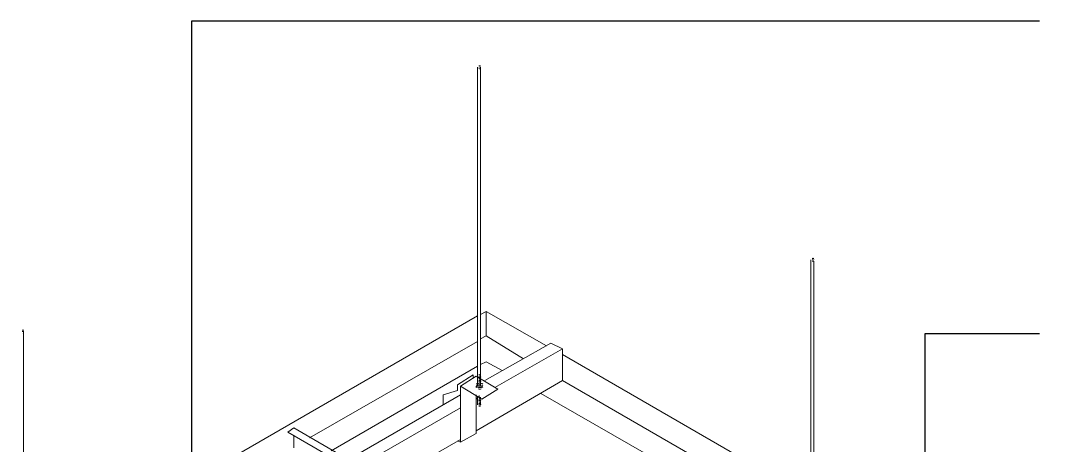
# Model space of a CAD drawing. Header units: inches. Extents: x 7263 to 14962, y 1317 to 2926.
# Drawn here: x 7481.124 to 7485.055, y 1500.975 to 1502.57 of the extents above; entities that cross this region are included whole.
import ezdxf

# ---------------------------------------------------------------- set-up
doc = ezdxf.new("R2010")
doc.units = ezdxf.units.IN
doc.header["$MEASUREMENT"] = 0
for name, color, linetype in [('Layer6', 6, 'Continuous'), ('PDF5_.00 CONTINUOUS', 7, 'Continuous'), ('PDF5_.13 CONTINUOUS', 7, 'Continuous')]:
    doc.layers.add(name, color=color, linetype=linetype)
doc.styles.get("Standard").update_dxf_attribs({"font": ''})
doc.styles.get('Standard').set_extended_font_data('Tw Cen MT Condensed')
doc.dimstyles.get("Standard").update_dxf_attribs({"dimtxt": 0.2, "dimasz": 0.18, "dimexe": 0.18, "dimexo": 0.0625, "dimgap": 0.09, "dimtad": 0, "dimzin": 0, "dimdsep": 46, "dimtxsty": 'Standard', "dimblk": 'ARCHTICK', "dimcen": 0.09, "dimclrd": 8, "dimclre": 8, "dimclrt": 2, "dimadec": 0, "dimazin": 0, "dimtfac": 1, "dimtofl": 0, "dimtmove": 0, "dimatfit": 3, "dimfxl": 1, "dimtolj": 1, "dimtzin": 0, "dimarcsym": 0})

# ---------------------------------------------------------------- blocks, each defined once
blk = doc.blocks.new('_ArchTick')
at = {"color": 0, "linetype": 'ByBlock', "const_width": 0.15}
blk.add_lwpolyline([(-0.5, -0.5), (0.5, 0.5)], dxfattribs=at)

msp = doc.modelspace()

# ---------------------------------------------------------------- linework, layer by layer
at = {"layer": 'PDF5_.00 CONTINUOUS', "lineweight": 0}
for points in [[(7482.8378, 1501.1997, 0.106369), (7482.8416, 1501.1963), (7482.8416, 1502.396)], [(7482.843, 1501.1981, 0.072436), (7482.8466, 1501.1967, 0.058872), (7482.8497, 1501.1963, 0.058872), (7482.8524, 1501.1963), (7482.8524, 1502.396)], [(7482.8528, 1502.4012, 0.040216), (7482.8497, 1502.4014, 0.040216), (7482.8467, 1502.4012)], [(7482.8467, 1502.3909, 0.040216), (7482.8497, 1502.3906, 0.040216), (7482.8528, 1502.3909)], [(7484.0915, 1500.4755, 0.106369), (7484.0954, 1500.4721), (7484.0954, 1501.6719)], [(7484.0968, 1500.4739, 0.072436), (7484.1004, 1500.4725, -0.072257), (7484.0995, 1500.4732, 0.058872), (7484.1035, 1500.4721, 0.058872), (7484.1067, 1500.4725, -0.058872), (7484.1035, 1500.4721, 0.058872), (7484.1062, 1500.4721), (7484.1062, 1501.6665, -0.040216), (7484.1035, 1501.6665, -0.040216), (7484.1005, 1501.6667)], [(7484.1065, 1501.677, 0.040216), (7484.1035, 1501.6773, 0.040216), (7484.1005, 1501.677)], [(7481.1342, 1501.4068, 0.040216), (7481.1312, 1501.4071, 0.040216), (7481.1282, 1501.4068)], [(7481.1282, 1501.4019, 0.040216), (7481.1312, 1501.4016, 0.040216), (7481.1339, 1501.4016), (7481.1353, 1500.2084, -0.072257), (7481.1343, 1500.2077, -0.058872), (7481.1312, 1500.2073, 0.058872), (7481.1343, 1500.2077, -0.058872), (7481.1312, 1500.2073, -0.058872), (7481.1272, 1500.2084, 0.072257), (7481.1293, 1500.2075, -0.072257), (7481.1272, 1500.2084, 0.058872), (7481.1312, 1500.2073, -0.058872), (7481.1281, 1500.2077)], [(7482.8538, 1501.2406, -0.072257), (7482.8529, 1501.2399, -0.058872), (7482.8497, 1501.2395, -0.058872), (7482.8457, 1501.2406, 0.072257), (7482.8479, 1501.2397)], [(7482.8538, 1501.2352, -0.072257), (7482.8516, 1501.2343, 0.072257), (7482.8538, 1501.2352, -0.072257), (7482.8529, 1501.2345, -0.058872), (7482.8497, 1501.2341, -0.058872), (7482.8457, 1501.2352, 0.072257), (7482.8479, 1501.2343, -0.072257), (7482.8457, 1501.2352, 0.058872), (7482.8497, 1501.2341, 0.058872), (7482.8538, 1501.2352)], [(7482.8529, 1501.2237, -0.058872), (7482.8497, 1501.2233, -0.058872), (7482.8457, 1501.2244, 0.072257), (7482.8479, 1501.2235, -0.072257), (7482.8466, 1501.2237, 0.058872), (7482.8497, 1501.2233, 0.058872), (7482.8529, 1501.2237, -0.072257), (7482.8516, 1501.2235, 0.072257), (7482.8529, 1501.2237)], [(7482.8516, 1501.2181, 0.072257), (7482.8538, 1501.219, -0.072257), (7482.8529, 1501.2183, -0.058872), (7482.8497, 1501.2179, -0.058872), (7482.8457, 1501.219, 0.072257), (7482.8479, 1501.2181, -0.072257), (7482.8457, 1501.219, 0.058872), (7482.8497, 1501.2179, 0.058872), (7482.8529, 1501.2183, -0.058872), (7482.8497, 1501.2179, -0.058872), (7482.8466, 1501.2183)], [(7482.8538, 1501.2136, -0.072257), (7482.8516, 1501.2127, 0.072257), (7482.8538, 1501.2136, -0.072257), (7482.8529, 1501.2129, -0.058872), (7482.8497, 1501.2125, -0.058872), (7482.8457, 1501.2136, 0.072257), (7482.8479, 1501.2127, -0.072257), (7482.8457, 1501.2136, 0.072257), (7482.8479, 1501.2127, 0.058872), (7482.8497, 1501.2125, 0.058872), (7482.8538, 1501.2136)], [(7482.8538, 1501.2298, -0.072257), (7482.8516, 1501.2289, 0.072257), (7482.8538, 1501.2298, -0.058872), (7482.8497, 1501.2287, 0.058872), (7482.8538, 1501.2298)], [(7482.8529, 1501.1913, 0.072436), (7482.8554, 1501.1916, -0.058633), (7482.8497, 1501.1909, -0.058633), (7482.843, 1501.1927, 0.072436), (7482.8466, 1501.1913)], [(7482.8441, 1501.1861, 0.058633), (7482.8497, 1501.1855, 0.058633), (7482.8554, 1501.1861)], [(7482.8565, 1501.1981, -0.072436), (7482.8538, 1501.1974, -0.072257), (7482.8529, 1501.1967, -0.058872), (7482.8497, 1501.1963, -0.058872), (7482.8457, 1501.1974, 0.072257), (7482.8479, 1501.1965, -0.072257), (7482.8457, 1501.1974)], [(7482.8617, 1501.1997, -0.106369), (7482.8578, 1501.1963), (7482.8578, 1501.1909, 0.106369), (7482.8617, 1501.1943)], [(7482.8497, 1501.1585, -0.058872), (7482.8457, 1501.1595, 0.072257), (7482.8479, 1501.1587)], [(7482.8516, 1501.1263, 0.072257), (7482.8538, 1501.1271, -0.072257), (7482.8529, 1501.1264, -0.058872), (7482.8497, 1501.126, -0.058872), (7482.8457, 1501.1271, 0.072257), (7482.8479, 1501.1263, -0.072257), (7482.8466, 1501.1264, 0.058872), (7482.8497, 1501.126, 0.058872), (7482.8524, 1501.126), (7482.8516, 1501.1533, 0.072257), (7482.8538, 1501.1541, -0.072257), (7482.8529, 1501.1534, -0.058872), (7482.8497, 1501.1531, -0.058872), (7482.8457, 1501.1541, 0.072257), (7482.8479, 1501.1533, -0.072257), (7482.8457, 1501.1541, 0.058872), (7482.8497, 1501.1531, 0.058872), (7482.8529, 1501.1534)], [(7482.8538, 1501.1379, -0.072257), (7482.8516, 1501.1371, 0.072257), (7482.8538, 1501.1379, -0.072257), (7482.8529, 1501.1372, -0.058872), (7482.8497, 1501.1368, -0.058872), (7482.8457, 1501.1379, 0.072257), (7482.8479, 1501.1371, -0.072257), (7482.8457, 1501.1379, 0.058872), (7482.8497, 1501.1368, 0.058872), (7482.8538, 1501.1379)], [(7482.8538, 1501.1487, -0.072257), (7482.8516, 1501.1479, 0.072257), (7482.8538, 1501.1487, -0.058872), (7482.8497, 1501.1477, 0.058872), (7482.8538, 1501.1487)], [(7482.8538, 1501.1325, -0.072257), (7482.8516, 1501.1317, 0.072257), (7482.8538, 1501.1325, -0.058872), (7482.8497, 1501.1314, 0.058872), (7482.8538, 1501.1325)], [(7482.8466, 1501.121, 0.058872), (7482.8497, 1501.1206, 0.058872), (7482.8529, 1501.121)]]:
    msp.add_lwpolyline(points, format="xyb", dxfattribs=at)
at = {"layer": 'PDF5_.00 CONTINUOUS', "lineweight": 13}
for points in [[(7482.8416, 1502.396), (7482.8416, 1502.396)], [(7481.1285, 1501.4016), (7481.1285, 1501.4016)], [(7482.8416, 1501.2179), (7482.8416, 1501.2179)], [(7482.8416, 1501.2179), (7482.8416, 1501.2179)], [(7482.847, 1501.2179), (7482.847, 1501.2179)], [(7482.8416, 1501.1477), (7482.8416, 1501.1477)], [(7482.8416, 1501.1477), (7482.8416, 1501.1477)], [(7482.847, 1501.1531), (7482.847, 1501.1531)]]:
    msp.add_lwpolyline(points, dxfattribs=at)
at = {"layer": 'PDF5_.00 CONTINUOUS', "lineweight": 0}
for points in [[(7482.8416, 1502.396), (7482.8416, 1502.396)], [(7482.8416, 1502.3906), (7482.8416, 1502.3906)], [(7482.8524, 1502.396), (7482.8524, 1502.396)], [(7482.8524, 1502.396), (7482.8524, 1502.396)], [(7482.8524, 1502.3906), (7482.8524, 1502.3906)], [(7484.0954, 1501.6665), (7484.0954, 1501.6665)], [(7484.1008, 1501.6719), (7484.1008, 1501.6719)], [(7484.1008, 1501.6665), (7484.1008, 1501.6665)], [(7484.1062, 1501.6719), (7484.1062, 1501.6719)], [(7484.1062, 1501.6665), (7484.1062, 1501.6665)], [(7484.1062, 1501.6665), (7484.1062, 1501.6665)], [(7481.1285, 1501.3962), (7481.1285, 1501.3962)], [(7481.1339, 1501.4016), (7481.1339, 1501.4016)], [(7481.1339, 1501.4016), (7481.1339, 1501.4016)], [(7481.1339, 1501.3962), (7481.1339, 1501.3962)], [(7482.7119, 1501.126), (7482.7119, 1501.1639), (7482.766, 1501.1801), (7482.766, 1501.2017), (7482.8254, 1501.2395), (7482.8254, 1501.2287)], [(7482.7768, 1501.1963), (7482.8362, 1501.2341), (7482.9173, 1501.1855), (7482.8578, 1501.1477), (7482.7768, 1501.1963), (7482.7768, 1500.9855), (7482.8362, 1501.018), (7482.8362, 1501.1639)], [(7482.8416, 1501.2395), (7482.8416, 1501.2395)], [(7482.8416, 1501.2395), (7482.8416, 1501.2395)], [(7482.8416, 1501.2395), (7482.8416, 1501.2395)], [(7482.8416, 1501.2395), (7482.8416, 1501.2395)], [(7482.8416, 1501.2341), (7482.8416, 1501.2341)], [(7482.8416, 1501.2341), (7482.8416, 1501.2341)], [(7482.8416, 1501.2341), (7482.8416, 1501.2341)], [(7482.8416, 1501.2341), (7482.8416, 1501.2341)], [(7482.8416, 1501.2287), (7482.8416, 1501.2287)], [(7482.8416, 1501.2287), (7482.8416, 1501.2287)], [(7482.8416, 1501.2287), (7482.8416, 1501.2287)], [(7482.8416, 1501.2287), (7482.8416, 1501.2287)], [(7482.8416, 1501.2287), (7482.8416, 1501.2287)], [(7482.8416, 1501.2287), (7482.8416, 1501.2287)], [(7482.8416, 1501.2233), (7482.8416, 1501.2233)], [(7482.8416, 1501.2233), (7482.8416, 1501.2233)], [(7482.8416, 1501.2233), (7482.8416, 1501.2233)], [(7482.8416, 1501.2233), (7482.8416, 1501.2233)], [(7482.8416, 1501.2179), (7482.8416, 1501.2179)], [(7482.8416, 1501.2179), (7482.8416, 1501.2179)], [(7482.8416, 1501.2125), (7482.8416, 1501.2125)], [(7482.8416, 1501.2125), (7482.8416, 1501.2125)], [(7482.8416, 1501.2125), (7482.8416, 1501.2125)], [(7482.8416, 1501.2125), (7482.8416, 1501.2125)], [(7482.847, 1501.2395), (7482.847, 1501.2395)], [(7482.847, 1501.2395), (7482.847, 1501.2395)], [(7482.847, 1501.2395), (7482.847, 1501.2395)], [(7482.847, 1501.2395), (7482.847, 1501.2395)], [(7482.847, 1501.2395), (7482.847, 1501.2395)], [(7482.847, 1501.2395), (7482.847, 1501.2395)], [(7482.847, 1501.2341), (7482.847, 1501.2341)], [(7482.847, 1501.2341), (7482.847, 1501.2341)], [(7482.847, 1501.2341), (7482.847, 1501.2341)], [(7482.847, 1501.2341), (7482.847, 1501.2341)], [(7482.847, 1501.2287), (7482.847, 1501.2287)], [(7482.847, 1501.2287), (7482.847, 1501.2287)], [(7482.847, 1501.2287), (7482.847, 1501.2287)], [(7482.847, 1501.2287), (7482.847, 1501.2287)], [(7482.847, 1501.2233), (7482.847, 1501.2233)], [(7482.847, 1501.2233), (7482.847, 1501.2233)], [(7482.847, 1501.2233), (7482.847, 1501.2233)], [(7482.847, 1501.2233), (7482.847, 1501.2233)], [(7482.847, 1501.2179), (7482.847, 1501.2179)], [(7482.847, 1501.2179), (7482.847, 1501.2179)], [(7482.847, 1501.2179), (7482.847, 1501.2179)], [(7482.847, 1501.2179), (7482.847, 1501.2179)], [(7482.847, 1501.2179), (7482.847, 1501.2179)], [(7482.847, 1501.2125), (7482.847, 1501.2125)], [(7482.847, 1501.2125), (7482.847, 1501.2125)], [(7482.847, 1501.2125), (7482.847, 1501.2125)], [(7482.847, 1501.2125), (7482.847, 1501.2125)], [(7482.8524, 1501.2395), (7482.8524, 1501.2395)], [(7482.8524, 1501.2395), (7482.8524, 1501.2395)], [(7482.8524, 1501.2395), (7482.8524, 1501.2395)], [(7482.8524, 1501.2395), (7482.8524, 1501.2395)], [(7482.8524, 1501.2341), (7482.8524, 1501.2341)], [(7482.8524, 1501.2341), (7482.8524, 1501.2341)], [(7482.8524, 1501.2341), (7482.8524, 1501.2341)], [(7482.8524, 1501.2341), (7482.8524, 1501.2341)], [(7482.8524, 1501.2287), (7482.8524, 1501.2287)], [(7482.8524, 1501.2287), (7482.8524, 1501.2287)], [(7482.8524, 1501.2287), (7482.8524, 1501.2287)], [(7482.8524, 1501.2287), (7482.8524, 1501.2287)], [(7482.8524, 1501.2287), (7482.8524, 1501.2287)], [(7482.8524, 1501.2287), (7482.8524, 1501.2287)], [(7482.8524, 1501.2233), (7482.8524, 1501.2233)], [(7482.8524, 1501.2233), (7482.8524, 1501.2233)], [(7482.8524, 1501.2233), (7482.8524, 1501.2233)], [(7482.8524, 1501.2233), (7482.8524, 1501.2233)], [(7482.8524, 1501.2179), (7482.8524, 1501.2179)], [(7482.8524, 1501.2179), (7482.8524, 1501.2179)], [(7482.8524, 1501.2179), (7482.8524, 1501.2179)], [(7482.8524, 1501.2179), (7482.8524, 1501.2179)], [(7482.8524, 1501.2125), (7482.8524, 1501.2125)], [(7482.8524, 1501.2125), (7482.8524, 1501.2125)], [(7482.8524, 1501.2125), (7482.8524, 1501.2125)], [(7482.8524, 1501.2125), (7482.8524, 1501.2125)], [(7482.8362, 1501.1963), (7482.8362, 1501.1909)], [(7482.8362, 1501.1963), (7482.8362, 1501.1963)], [(7482.8362, 1501.1963), (7482.8362, 1501.1963)], [(7482.8362, 1501.1909), (7482.8362, 1501.1909)], [(7482.8416, 1501.2071), (7482.8416, 1501.2071)], [(7482.8416, 1501.2071), (7482.8416, 1501.2071)], [(7482.8416, 1501.2071), (7482.8416, 1501.2071)], [(7482.8416, 1501.2071), (7482.8416, 1501.2071)], [(7482.8416, 1501.2071), (7482.8416, 1501.2071)], [(7482.8416, 1501.2071), (7482.8416, 1501.2071)], [(7482.8416, 1501.2017), (7482.8416, 1501.2017)], [(7482.8416, 1501.2017), (7482.8416, 1501.2017)], [(7482.8416, 1501.2017), (7482.8416, 1501.2017)], [(7482.8416, 1501.2017), (7482.8416, 1501.2017)], [(7482.8416, 1501.1963), (7482.8416, 1501.1963)], [(7482.8416, 1501.1963), (7482.8416, 1501.1963)], [(7482.847, 1501.2071), (7482.847, 1501.2071)], [(7482.847, 1501.2071), (7482.847, 1501.2071)], [(7482.847, 1501.2071), (7482.847, 1501.2071)], [(7482.847, 1501.2071), (7482.847, 1501.2071)], [(7482.847, 1501.2017), (7482.847, 1501.2017)], [(7482.847, 1501.2017), (7482.847, 1501.2017)], [(7482.847, 1501.2017), (7482.847, 1501.2017)], [(7482.847, 1501.2017), (7482.847, 1501.2017)], [(7482.847, 1501.2017), (7482.847, 1501.2017)], [(7482.847, 1501.2017), (7482.847, 1501.2017)], [(7482.8524, 1501.2071), (7482.8524, 1501.2071)], [(7482.8524, 1501.2071), (7482.8524, 1501.2071)], [(7482.8524, 1501.2071), (7482.8524, 1501.2071)], [(7482.8524, 1501.2071), (7482.8524, 1501.2071)], [(7482.8524, 1501.2071), (7482.8524, 1501.2071)], [(7482.8524, 1501.2071), (7482.8524, 1501.2071)], [(7482.8524, 1501.2017), (7482.8524, 1501.2017)], [(7482.8524, 1501.2017), (7482.8524, 1501.2017)], [(7482.8524, 1501.2017), (7482.8524, 1501.2017)], [(7482.8524, 1501.2017), (7482.8524, 1501.2017)], [(7482.8524, 1501.1963), (7482.8524, 1501.1963)], [(7482.8524, 1501.1963), (7482.8524, 1501.1963)], [(7482.8578, 1501.1963), (7482.8578, 1501.1963)], [(7482.8578, 1501.1963), (7482.8578, 1501.1963)], [(7482.8578, 1501.1909), (7482.8578, 1501.1909)], [(7482.8362, 1501.1477), (7482.8416, 1501.1531)], [(7482.8416, 1501.126), (7482.8416, 1501.1585)], [(7482.8416, 1501.1585), (7482.8416, 1501.1585)], [(7482.8416, 1501.1585), (7482.8416, 1501.1585)], [(7482.8416, 1501.1585), (7482.8416, 1501.1585)], [(7482.8416, 1501.1585), (7482.8416, 1501.1585)], [(7482.8416, 1501.1531), (7482.8416, 1501.1531)], [(7482.8416, 1501.1531), (7482.8416, 1501.1531)], [(7482.8416, 1501.1531), (7482.8416, 1501.1531)], [(7482.8416, 1501.1531), (7482.8416, 1501.1531)], [(7482.8416, 1501.1477), (7482.8416, 1501.1477)], [(7482.8416, 1501.1477), (7482.8416, 1501.1477)], [(7482.8416, 1501.1477), (7482.8416, 1501.1477)], [(7482.8416, 1501.1477), (7482.8416, 1501.1477)], [(7482.8416, 1501.1422), (7482.8416, 1501.1422)], [(7482.8416, 1501.1422), (7482.8416, 1501.1422)], [(7482.8416, 1501.1422), (7482.8416, 1501.1422)], [(7482.8416, 1501.1422), (7482.8416, 1501.1422)], [(7482.8416, 1501.1368), (7482.8416, 1501.1368)], [(7482.8416, 1501.1368), (7482.8416, 1501.1368)], [(7482.8416, 1501.1368), (7482.8416, 1501.1368)], [(7482.8416, 1501.1368), (7482.8416, 1501.1368)], [(7482.8416, 1501.1314), (7482.8416, 1501.1314)], [(7482.8416, 1501.1314), (7482.8416, 1501.1314)], [(7482.8416, 1501.1314), (7482.8416, 1501.1314)], [(7482.8416, 1501.1314), (7482.8416, 1501.1314)], [(7482.8416, 1501.1314), (7482.8416, 1501.1314)], [(7482.8416, 1501.1314), (7482.8416, 1501.1314)], [(7482.847, 1501.1585), (7482.847, 1501.1585)], [(7482.847, 1501.1585), (7482.847, 1501.1585)], [(7482.847, 1501.1585), (7482.847, 1501.1585)], [(7482.847, 1501.1585), (7482.847, 1501.1585)], [(7482.847, 1501.1531), (7482.847, 1501.1531)], [(7482.847, 1501.1531), (7482.847, 1501.1531)], [(7482.847, 1501.1531), (7482.847, 1501.1531)], [(7482.847, 1501.1477), (7482.847, 1501.1477)], [(7482.847, 1501.1477), (7482.847, 1501.1477)], [(7482.847, 1501.1477), (7482.847, 1501.1477)], [(7482.847, 1501.1477), (7482.847, 1501.1477)], [(7482.847, 1501.1422), (7482.847, 1501.1422)], [(7482.847, 1501.1422), (7482.847, 1501.1422)], [(7482.847, 1501.1422), (7482.847, 1501.1422)], [(7482.847, 1501.1422), (7482.847, 1501.1422)], [(7482.847, 1501.1422), (7482.847, 1501.1422)], [(7482.847, 1501.1422), (7482.847, 1501.1422)], [(7482.847, 1501.1368), (7482.847, 1501.1368)], [(7482.847, 1501.1368), (7482.847, 1501.1368)], [(7482.847, 1501.1368), (7482.847, 1501.1368)], [(7482.847, 1501.1368), (7482.847, 1501.1368)], [(7482.847, 1501.1314), (7482.847, 1501.1314)], [(7482.847, 1501.1314), (7482.847, 1501.1314)], [(7482.847, 1501.1314), (7482.847, 1501.1314)], [(7482.847, 1501.1314), (7482.847, 1501.1314)], [(7482.8524, 1501.1531), (7482.8524, 1501.1531)], [(7482.8524, 1501.1531), (7482.8524, 1501.1531)], [(7482.8524, 1501.1477), (7482.8524, 1501.1477)], [(7482.8524, 1501.1477), (7482.8524, 1501.1477)], [(7482.8524, 1501.1477), (7482.8524, 1501.1477)], [(7482.8524, 1501.1477), (7482.8524, 1501.1477)], [(7482.8524, 1501.1477), (7482.8524, 1501.1477)], [(7482.8524, 1501.1477), (7482.8524, 1501.1477)], [(7482.8524, 1501.1422), (7482.8524, 1501.1422)], [(7482.8524, 1501.1422), (7482.8524, 1501.1422)], [(7482.8524, 1501.1422), (7482.8524, 1501.1422)], [(7482.8524, 1501.1422), (7482.8524, 1501.1422)], [(7482.8524, 1501.1368), (7482.8524, 1501.1368)], [(7482.8524, 1501.1368), (7482.8524, 1501.1368)], [(7482.8524, 1501.1368), (7482.8524, 1501.1368)], [(7482.8524, 1501.1368), (7482.8524, 1501.1368)], [(7482.8524, 1501.1314), (7482.8524, 1501.1314)], [(7482.8524, 1501.1314), (7482.8524, 1501.1314)], [(7482.8524, 1501.1314), (7482.8524, 1501.1314)], [(7482.8524, 1501.1314), (7482.8524, 1501.1314)], [(7482.8524, 1501.1314), (7482.8524, 1501.1314)], [(7482.8524, 1501.1314), (7482.8524, 1501.1314)], [(7482.8416, 1501.126), (7482.8416, 1501.126)], [(7482.8416, 1501.126), (7482.8416, 1501.126)], [(7482.847, 1501.126), (7482.847, 1501.126)], [(7482.847, 1501.126), (7482.847, 1501.126)], [(7482.8524, 1501.126), (7482.8524, 1501.126)], [(7482.8524, 1501.126), (7482.8524, 1501.126)], [(7482.7768, 1500.9855), (7482.766, 1500.9909)]]:
    msp.add_lwpolyline(points, dxfattribs=at)
at = {"layer": 'PDF5_.00 CONTINUOUS', "color": 4, "lineweight": 0}
for points in [[(7482.8416, 1501.4611), (7479.9126, 1499.7696), (7479.9126, 1499.6723), (7480.2152, 1499.8506)], [(7482.8741, 1501.4773), (7482.8524, 1501.4665)], [(7483.0146, 1501.299), (7482.8741, 1501.3854), (7482.8741, 1501.4773), (7483.101, 1501.3476)], [(7482.8524, 1501.3746), (7482.8741, 1501.3854)], [(7482.2093, 1501.0017), (7482.8416, 1501.3638)], [(7482.8524, 1501.2774), (7482.8741, 1501.2882), (7482.9335, 1501.2557)], [(7483.1605, 1501.3152), (7484.0954, 1500.7748)], [(7482.2904, 1500.9531), (7482.8416, 1501.2719)], [(7484.0954, 1500.6775), (7483.1605, 1501.2179)], [(7484.0954, 1500.5856), (7483.0794, 1501.1693)]]:
    msp.add_lwpolyline(points, dxfattribs=at)
at = {"layer": 'PDF5_.00 CONTINUOUS', "lineweight": 0}
for points in [[(7482.8457, 1501.2298, 0.072257), (7482.8479, 1501.2289, -0.072257)], [(7482.8497, 1501.2071, -0.058872), (7482.8479, 1501.2073, -0.072257), (7482.8466, 1501.2075, 0.058872), (7482.8497, 1501.2071, 0.058872), (7482.8529, 1501.2075, -0.058872)], [(7482.8497, 1501.2017, -0.058872), (7482.8479, 1501.2019, -0.072257), (7482.8466, 1501.2021, 0.058872), (7482.8497, 1501.2017, 0.058872), (7482.8529, 1501.2021, -0.058872)], [(7482.8457, 1501.1487, 0.072257), (7482.8479, 1501.1479, -0.072257)], [(7482.8457, 1501.1325, 0.072257), (7482.8479, 1501.1317, -0.072257)], [(7482.8497, 1501.1422, -0.058872), (7482.8479, 1501.1425, -0.072257), (7482.8466, 1501.1426, 0.058872), (7482.8497, 1501.1422, 0.058872), (7482.8529, 1501.1426, -0.058872)]]:
    msp.add_lwpolyline(points, format="xyb", close=True, dxfattribs=at)
for centre, radius, start, end in [((7482.8498, 1502.4042), 0.00816, 248.6399, 260.7279), ((7482.8498, 1502.3879), 0.00816, 99.2721, 111.3601), ((7482.8497, 1502.4042), 0.00816, 279.2725, 291.3588), ((7482.8497, 1502.3879), 0.00816, 68.6412, 80.7275), ((7484.1035, 1501.68), 0.00816, 248.6399, 260.7279), ((7484.1035, 1501.6637), 0.00816, 99.2721, 111.3601), ((7484.1035, 1501.68), 0.00816, 279.2726, 291.3588), ((7484.1035, 1501.6637), 0.00816, 68.6412, 80.7275), ((7481.1312, 1501.3989), 0.00816, 99.2721, 111.3601), ((7481.1312, 1501.3989), 0.00816, 68.6412, 80.7275), ((7481.1312, 1501.4098), 0.00816, 248.6399, 260.7279), ((7481.1312, 1501.4098), 0.00816, 279.2725, 291.3588), ((7482.8497, 1501.2422), 0.00812, 240.0114, 256.5428), ((7482.8497, 1501.2422), 0.0135, 256.5339, 270.0107), ((7482.8497, 1501.2422), 0.0135, 256.5339, 270.0107), ((7482.8444, 1501.199), 0.00813, 120.0408, 144.3274), ((7482.8444, 1501.199), 0.00813, 215.6726, 239.9592), ((7482.8497, 1501.1936), 0.0135, 109.6189, 120.0171), ((7482.8497, 1501.2152), 0.00812, 240.0114, 256.5428), ((7482.8497, 1501.2098), 0.00812, 240.0114, 256.5428), ((7482.8497, 1501.2152), 0.0135, 256.5339, 270.0107), ((7482.8497, 1501.2152), 0.0135, 269.9893, 283.4661), ((7482.8497, 1501.2152), 0.00812, 283.4572, 299.9886), ((7482.8497, 1501.2152), 0.00812, 283.4572, 299.9886), ((7482.8497, 1501.2098), 0.00812, 283.4572, 299.9886), ((7482.8497, 1501.2098), 0.00812, 283.4572, 299.9886), ((7482.8497, 1501.2044), 0.00812, 283.4572, 299.9886), ((7482.8497, 1501.1936), 0.0135, 60.0089, 72.2845), ((7482.8551, 1501.199), 0.00813, 35.6726, 59.9592), ((7482.8497, 1501.1612), 0.00812, 240.0114, 256.5428), ((7482.8497, 1501.1504), 0.00812, 240.0114, 256.5428), ((7482.8497, 1501.145), 0.00812, 240.0114, 256.5428), ((7482.8497, 1501.1611), 0.0135, 256.5339, 270.0107), ((7482.8497, 1501.1611), 0.0135, 256.5339, 270.0107), ((7482.8497, 1501.1557), 0.0135, 256.5339, 270.0107), ((7482.8497, 1501.1449), 0.0135, 256.5339, 270.0107), ((7482.8497, 1501.1449), 0.0135, 256.5339, 270.0107), ((7482.8497, 1501.1711), 0.0127, 270.0037, 272.0235), ((7482.8497, 1501.1557), 0.0135, 269.9893, 283.4661), ((7482.8497, 1501.1615), 0.00843, 283.5531, 290.2515), ((7482.8497, 1501.1504), 0.00812, 283.4572, 299.9886), ((7482.8497, 1501.1504), 0.00812, 283.4572, 299.9886)]:
    msp.add_arc(centre, radius, start, end, dxfattribs=at)
at = {"layer": 'PDF5_.13 CONTINUOUS', "color": 4, "lineweight": 13}
for points in [[(7482.8687, 1501.2179), (7483.1172, 1501.3584), (7483.1605, 1501.3368), (7483.1605, 1501.2179), (7482.8362, 1501.0288)], [(7482.9065, 1501.1909), (7483.1605, 1501.3368)], [(7481.1501, 1500.2235), (7482.7768, 1501.1639)], [(7481.1934, 1500.2019), (7482.7768, 1501.1152)], [(7482.3553, 1500.9207), (7482.1499, 1501.0396), (7482.1283, 1501.0234), (7482.3336, 1500.9045)], [(7481.1177, 1500.0398), (7482.7768, 1500.9963)]]:
    msp.add_lwpolyline(points, dxfattribs=at)
at = {"layer": 'PDF5_.13 CONTINUOUS', "lineweight": 13}
msp.add_lwpolyline([(7482.1499, 1500.9639), (7482.1499, 1501.0125)], dxfattribs=at)

# ---------------------------------------------------------------- leaders
at = {"layer": 'Layer6', "annotation_type": 0, "has_hookline": 1, "hookline_direction": 0}
for points, text_width in [([(7481.7667, 1500.109), (7481.7667, 1502.5704), (7484.9554, 1502.5704)], 3.6952), ([(7484.525, 1499.2129), (7484.525, 1501.3947), (7484.9554, 1501.3947)], 3.581)]:
    msp.add_leader(points, dimstyle='Standard', dxfattribs=dict(at, text_width=text_width))

doc.saveas('drawing.dxf')
